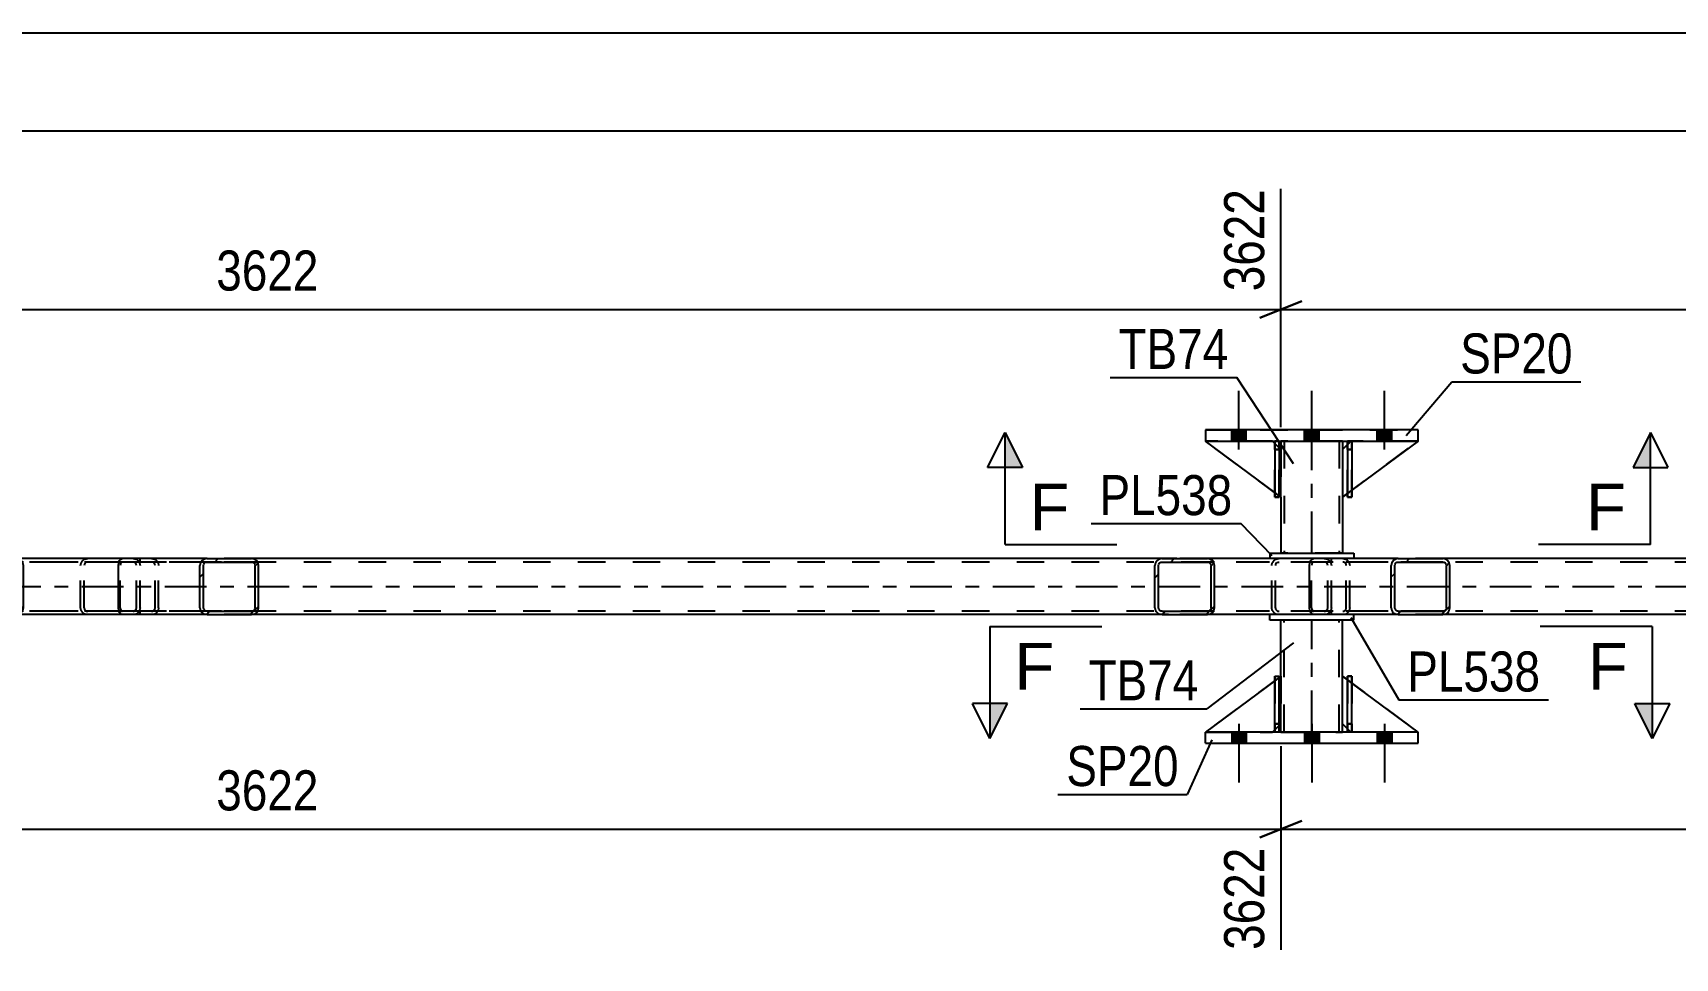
# Model space of a CAD drawing. Header units: millimetres. Extents: x 0 to 841, y 0 to 594.
# Drawn here: x 155.7 to 273.1, y 186 to 252.2 of the extents above; entities that cross this region are included whole.
import ezdxf

# ---------------------------------------------------------------- set-up
doc = ezdxf.new("R2010")
doc.units = ezdxf.units.MM
doc.linetypes.add('DXK_LINE_DOT2', pattern=[3.9198, 1.9599, -1.9599])
doc.linetypes.add('DXK_LINE_DOT3', pattern=[5.9187, 2.979, -0.9799, 0.9799, -0.9799])
doc.styles.add('Arial', font='ARIAL.TTF', dxfattribs={"height": 0.2})
doc.styles.add('Arial Narrow', font='ARIALN.TTF', dxfattribs={"height": 0.2})

# ---------------------------------------------------------------- blocks, each defined once
blk = doc.blocks.new('Bolt-103654073-2806 - 2789')
at = {"linetype": 'Continuous'}
for points in [[(242.42, 202.17), (241.38, 202.17), (241.38, 201.37), (242.42, 201.37)], [(242.42, 202.17), (241.38, 202.17), (241.38, 201.37), (242.42, 201.37)], [(242.42, 202.17), (241.38, 202.17), (241.38, 201.37), (242.42, 201.37)], [(247.62, 202.17), (246.58, 202.17), (246.58, 201.37), (247.62, 201.37)], [(247.62, 202.17), (246.58, 202.17), (246.58, 201.37), (247.62, 201.37)], [(252.82, 202.17), (251.78, 202.17), (251.78, 201.37), (252.82, 201.37)], [(252.82, 202.17), (251.78, 202.17), (251.78, 201.37), (252.82, 201.37)], [(252.82, 202.17), (251.78, 202.17), (251.78, 201.37), (252.82, 201.37)]]:
    blk.add_hatch(color=1, dxfattribs=at).paths.add_polyline_path(points)
at = {"color": 1, "linetype": 'Continuous'}
for p, q in [((241.38, 202.17), (241.38, 201.37)), ((241.38, 202.17), (241.38, 201.37)), ((241.38, 202.17), (241.38, 201.37)), ((241.9, 202.77), (241.9, 198.57)), ((241.9, 202.77), (241.9, 198.57)), ((241.9, 202.77), (241.9, 198.57)), ((242.42, 202.17), (242.42, 201.37)), ((242.42, 202.17), (242.42, 201.37)), ((242.42, 202.17), (242.42, 201.37)), ((246.58, 202.17), (246.58, 201.37)), ((246.58, 202.17), (246.58, 201.37)), ((247.1, 202.77), (247.1, 198.57)), ((247.1, 202.77), (247.1, 198.57)), ((247.62, 202.17), (247.62, 201.37)), ((247.62, 202.17), (247.62, 201.37)), ((251.78, 202.17), (251.78, 201.37)), ((251.78, 202.17), (251.78, 201.37)), ((251.78, 202.17), (251.78, 201.37)), ((252.3, 202.77), (252.3, 198.57)), ((252.3, 202.77), (252.3, 198.57)), ((252.3, 202.77), (252.3, 198.57)), ((252.82, 202.17), (252.82, 201.37)), ((252.82, 202.17), (252.82, 201.37)), ((252.82, 202.17), (252.82, 201.37))]:
    blk.add_line(p, q, dxfattribs=at)
blk = doc.blocks.new('Part-103654073-2924 - 2789')
at = {"linetype": 'Continuous'}
h = blk.add_hatch(dxfattribs=at)
h.set_pattern_fill('', scale=0.7, style=0, pattern_type=0)
h.set_pattern_definition([(45, (171.7962, 214.2696), (-1.57154, 1.57154), [])])
h.paths.add_polyline_path([(171.83, 214.09), (171.8, 214.27), (171.69, 214.43), (171.52, 214.53), (171.33, 214.57), (168.15, 214.57), (167.96, 214.53), (167.79, 214.43), (167.68, 214.27), (167.64, 214.09), (167.64, 211.05), (167.68, 210.86), (167.79, 210.71), (167.96, 210.6), (168.15, 210.57), (171.33, 210.57), (171.52, 210.6), (171.69, 210.71), (171.8, 210.86), (171.83, 211.05)])
h.paths.add_polyline_path([(171.56, 210.95), (171.51, 210.88), (171.43, 210.82), (171.33, 210.81), (168.15, 210.81), (168.05, 210.82), (167.97, 210.88), (167.92, 210.95), (167.9, 211.05), (167.9, 214.09), (167.92, 214.18), (167.97, 214.26), (168.05, 214.31), (168.15, 214.33), (171.33, 214.33), (171.43, 214.31), (171.51, 214.26), (171.56, 214.18), (171.58, 214.09), (171.58, 211.05)])
at = {"color": 2, "linetype": 'Continuous'}
for p, q in [((161.82, 214.09), (161.84, 214.27)), ((161.82, 211.05), (161.82, 214.09)), ((161.84, 214.27), (161.9, 214.43)), ((161.9, 214.43), (161.99, 214.53)), ((161.99, 214.53), (162.09, 214.57)), ((168.15, 214.57), (162.09, 214.57)), ((167.68, 214.27), (167.64, 214.09)), ((167.64, 211.05), (167.64, 214.09)), ((167.9, 214.09), (167.92, 214.18)), ((167.9, 211.05), (167.9, 214.09)), ((167.92, 214.18), (167.97, 214.26)), ((168.15, 214.57), (167.96, 214.53)), ((167.97, 214.26), (168.05, 214.31)), ((168.05, 214.31), (168.15, 214.33)), ((168.15, 214.57), (171.33, 214.57)), ((168.15, 214.33), (171.33, 214.33)), ((171.52, 214.53), (171.33, 214.57)), ((171.33, 214.33), (171.43, 214.31)), ((171.43, 214.31), (171.51, 214.26)), ((171.51, 214.26), (171.56, 214.18)), ((171.56, 214.18), (171.58, 214.09)), ((171.58, 211.05), (171.58, 214.09)), ((171.83, 214.09), (171.8, 214.27)), ((171.83, 211.05), (171.83, 214.09)), ((161.84, 210.86), (161.82, 211.05)), ((161.9, 210.71), (161.84, 210.86)), ((161.99, 210.6), (161.9, 210.71)), ((162.09, 210.57), (161.99, 210.6)), ((168.15, 210.57), (162.09, 210.57)), ((167.64, 211.05), (167.68, 210.86)), ((167.92, 210.95), (167.9, 211.05)), ((167.97, 210.88), (167.92, 210.95)), ((167.96, 210.6), (168.15, 210.57)), ((168.05, 210.82), (167.97, 210.88)), ((168.15, 210.81), (168.05, 210.82)), ((168.15, 210.81), (171.33, 210.81)), ((168.15, 210.57), (171.33, 210.57)), ((171.43, 210.82), (171.33, 210.81)), ((171.33, 210.57), (171.52, 210.6)), ((171.51, 210.88), (171.43, 210.82)), ((171.56, 210.95), (171.51, 210.88)), ((171.58, 211.05), (171.56, 210.95)), ((171.8, 210.86), (171.83, 211.05))]:
    blk.add_line(p, q, dxfattribs=at)
at = {"color": 7, "linetype": 'DXK_LINE_DOT2'}
for p, q in [((161.97, 214.18), (161.95, 214.09)), ((161.95, 211.05), (161.95, 214.09)), ((161.99, 214.26), (161.97, 214.18)), ((162.04, 214.31), (161.99, 214.26)), ((162.09, 214.33), (162.04, 214.31)), ((171.33, 214.33), (162.09, 214.33)), ((163.37, 214.33), (163.37, 214.57)), ((164.18, 214.57), (164.37, 214.53)), ((164.28, 214.31), (164.18, 214.33)), ((164.36, 214.26), (164.28, 214.31)), ((164.41, 214.18), (164.36, 214.26)), ((164.43, 214.09), (164.41, 214.18)), ((164.43, 211.05), (164.43, 214.09)), ((164.65, 214.27), (164.68, 214.09)), ((164.68, 211.05), (164.68, 214.09)), ((171.33, 214.57), (168.15, 214.57)), ((161.95, 211.05), (161.97, 210.95)), ((161.97, 210.95), (161.99, 210.88)), ((161.99, 210.88), (162.04, 210.82)), ((162.04, 210.82), (162.09, 210.81)), ((171.33, 210.81), (162.09, 210.81)), ((163.37, 210.57), (163.37, 210.81)), ((164.18, 210.81), (164.28, 210.82)), ((164.37, 210.6), (164.18, 210.57)), ((164.28, 210.82), (164.36, 210.88)), ((164.36, 210.88), (164.41, 210.95)), ((164.41, 210.95), (164.43, 211.05)), ((164.68, 211.05), (164.65, 210.86)), ((171.33, 210.57), (168.15, 210.57))]:
    blk.add_line(p, q, dxfattribs=at)
for centre, start, end in [((164.2, 214.07), 23.8494, 68.8059), ((164.2, 211.06), 291.1941, 336.1506)]:
    blk.add_arc(centre, 0.492, start, end, dxfattribs=at)
at = {"color": 2, "linetype": 'Continuous'}
for centre, start, end in [((168.13, 214.07), 111.1941, 156.1506), ((171.35, 214.07), 23.8494, 68.8059), ((168.13, 211.06), 203.8494, 248.8059), ((171.35, 211.06), 291.1941, 336.1506)]:
    blk.add_arc(centre, 0.492, start, end, dxfattribs=at)
blk = doc.blocks.new('Bolt-103654073-2807 - 2789')
at = {"linetype": 'Continuous'}
for points in [[(241.38, 222.97), (242.42, 222.97), (242.42, 223.77), (241.38, 223.77)], [(241.38, 222.97), (242.42, 222.97), (242.42, 223.77), (241.38, 223.77)], [(241.38, 222.97), (242.42, 222.97), (242.42, 223.77), (241.38, 223.77)], [(246.58, 222.97), (247.62, 222.97), (247.62, 223.77), (246.58, 223.77)], [(246.58, 222.97), (247.62, 222.97), (247.62, 223.77), (246.58, 223.77)], [(251.78, 222.97), (252.82, 222.97), (252.82, 223.77), (251.78, 223.77)], [(251.78, 222.97), (252.82, 222.97), (252.82, 223.77), (251.78, 223.77)], [(251.78, 222.97), (252.82, 222.97), (252.82, 223.77), (251.78, 223.77)]]:
    blk.add_hatch(color=1, dxfattribs=at).paths.add_polyline_path(points)
at = {"color": 1, "linetype": 'Continuous'}
for p, q in [((241.9, 222.37), (241.9, 226.57)), ((241.9, 222.37), (241.9, 226.57)), ((241.9, 222.37), (241.9, 226.57)), ((247.1, 222.37), (247.1, 226.57)), ((247.1, 222.37), (247.1, 226.57)), ((252.3, 222.37), (252.3, 226.57)), ((252.3, 222.37), (252.3, 226.57)), ((252.3, 222.37), (252.3, 226.57)), ((241.38, 222.97), (241.38, 223.77)), ((241.38, 222.97), (241.38, 223.77)), ((241.38, 222.97), (241.38, 223.77)), ((242.42, 222.97), (242.42, 223.77)), ((242.42, 222.97), (242.42, 223.77)), ((242.42, 222.97), (242.42, 223.77)), ((246.58, 222.97), (246.58, 223.77)), ((246.58, 222.97), (246.58, 223.77)), ((247.62, 222.97), (247.62, 223.77)), ((247.62, 222.97), (247.62, 223.77)), ((251.78, 222.97), (251.78, 223.77)), ((251.78, 222.97), (251.78, 223.77)), ((251.78, 222.97), (251.78, 223.77)), ((252.82, 222.97), (252.82, 223.77)), ((252.82, 222.97), (252.82, 223.77)), ((252.82, 222.97), (252.82, 223.77))]:
    blk.add_line(p, q, dxfattribs=at)
blk = doc.blocks.new('Part-103654073-2925 - 2789')
at = {"linetype": 'Continuous'}
h = blk.add_hatch(dxfattribs=at)
h.set_pattern_fill('', scale=0.7, style=0, pattern_type=0)
h.set_pattern_definition([(45, (154.9785, 214.2696), (-1.57154, 1.57154), [])])
h.paths.add_polyline_path([(155.02, 214.09), (154.98, 214.27), (154.87, 214.43), (154.7, 214.53), (154.51, 214.57), (151.27, 214.57), (151.08, 214.53), (150.91, 214.43), (150.8, 214.27), (150.76, 214.09), (150.76, 211.05), (150.8, 210.86), (150.91, 210.71), (151.08, 210.6), (151.27, 210.57), (154.51, 210.57), (154.7, 210.6), (154.87, 210.71), (154.98, 210.86), (155.02, 211.05)])
h.paths.add_polyline_path([(154.74, 210.95), (154.69, 210.88), (154.6, 210.82), (154.51, 210.81), (151.27, 210.81), (151.17, 210.82), (151.09, 210.88), (151.04, 210.95), (151.02, 211.05), (151.02, 214.09), (151.04, 214.18), (151.09, 214.26), (151.17, 214.31), (151.27, 214.33), (154.51, 214.33), (154.6, 214.31), (154.69, 214.26), (154.74, 214.18), (154.76, 214.09), (154.76, 211.05)])
at = {"color": 2, "linetype": 'Continuous'}
for p, q in [((150.8, 214.27), (150.76, 214.09)), ((150.76, 211.05), (150.76, 214.09)), ((151.02, 214.09), (151.04, 214.18)), ((151.02, 211.05), (151.02, 214.09)), ((151.04, 214.18), (151.09, 214.26)), ((151.27, 214.57), (151.08, 214.53)), ((151.09, 214.26), (151.17, 214.31)), ((151.17, 214.31), (151.27, 214.33)), ((151.27, 214.57), (154.51, 214.57)), ((151.27, 214.33), (154.51, 214.33)), ((162.09, 214.57), (154.51, 214.57)), ((154.7, 214.53), (154.51, 214.57)), ((154.51, 214.33), (154.6, 214.31)), ((154.6, 214.31), (154.69, 214.26)), ((154.69, 214.26), (154.74, 214.18)), ((154.74, 214.18), (154.76, 214.09)), ((154.76, 211.05), (154.76, 214.09)), ((155.02, 214.09), (154.98, 214.27)), ((155.02, 211.05), (155.02, 214.09)), ((150.76, 211.05), (150.8, 210.86)), ((151.04, 210.95), (151.02, 211.05)), ((151.09, 210.88), (151.04, 210.95)), ((151.08, 210.6), (151.27, 210.57)), ((151.17, 210.82), (151.09, 210.88)), ((151.27, 210.81), (151.17, 210.82)), ((151.27, 210.81), (154.51, 210.81)), ((151.27, 210.57), (154.51, 210.57)), ((154.6, 210.82), (154.51, 210.81)), ((154.51, 210.57), (154.7, 210.6)), ((162.09, 210.57), (154.51, 210.57)), ((154.69, 210.88), (154.6, 210.82)), ((154.74, 210.95), (154.69, 210.88)), ((154.76, 211.05), (154.74, 210.95)), ((154.98, 210.86), (155.02, 211.05))]:
    blk.add_line(p, q, dxfattribs=at)
at = {"color": 7, "linetype": 'DXK_LINE_DOT2'}
for p, q in [((154.51, 214.57), (151.27, 214.57)), ((162.86, 214.33), (151.27, 214.33)), ((159.11, 214.09), (159.15, 214.27)), ((159.11, 211.05), (159.11, 214.09)), ((159.38, 214.18), (159.37, 214.09)), ((159.37, 211.05), (159.37, 214.09)), ((159.44, 214.26), (159.38, 214.18)), ((159.43, 214.53), (159.62, 214.57)), ((159.52, 214.31), (159.44, 214.26)), ((159.62, 214.33), (159.52, 214.31)), ((162.86, 214.57), (159.62, 214.57)), ((162.86, 214.57), (163.05, 214.53)), ((162.95, 214.31), (162.86, 214.33)), ((163.04, 214.26), (162.95, 214.31)), ((163.09, 214.18), (163.04, 214.26)), ((163.11, 214.09), (163.09, 214.18)), ((163.11, 211.05), (163.11, 214.09)), ((163.33, 214.27), (163.37, 214.09)), ((163.37, 211.05), (163.37, 214.09)), ((162.86, 210.81), (151.27, 210.81)), ((154.51, 210.57), (151.27, 210.57)), ((159.15, 210.86), (159.11, 211.05)), ((159.37, 211.05), (159.38, 210.95)), ((159.38, 210.95), (159.44, 210.88)), ((159.62, 210.57), (159.43, 210.6)), ((159.44, 210.88), (159.52, 210.82)), ((159.52, 210.82), (159.62, 210.81)), ((162.86, 210.57), (159.62, 210.57)), ((162.86, 210.81), (162.95, 210.82)), ((163.05, 210.6), (162.86, 210.57)), ((162.95, 210.82), (163.04, 210.88)), ((163.04, 210.88), (163.09, 210.95)), ((163.09, 210.95), (163.11, 211.05)), ((163.37, 211.05), (163.33, 210.86))]:
    blk.add_line(p, q, dxfattribs=at)
at = {"color": 2, "linetype": 'Continuous'}
for centre, start, end in [((151.25, 214.07), 110.7584, 155.6801), ((154.53, 214.07), 24.32, 69.2417), ((151.25, 211.07), 204.32, 249.2417), ((154.53, 211.07), 290.7584, 335.6801)]:
    blk.add_arc(centre, 0.496, start, end, dxfattribs=at)
at = {"color": 7, "linetype": 'DXK_LINE_DOT2'}
for centre, start, end in [((159.6, 214.07), 110.7584, 155.6801), ((162.88, 214.07), 24.32, 69.2417), ((159.6, 211.07), 204.32, 249.2417), ((162.88, 211.07), 290.7584, 335.6801)]:
    blk.add_arc(centre, 0.496, start, end, dxfattribs=at)
blk = doc.blocks.new('Part-103654073-2861 - 2789')
at = {"color": 7, "linetype": 'DXK_LINE_DOT2'}
for p, q in [((768.91, 214.33), (100.02, 214.33)), ((171.33, 214.57), (151.27, 214.57)), ((758.8, 214.57), (236.41, 214.57)), ((256.47, 214.57), (236.41, 214.57)), ((768.91, 210.81), (100.02, 210.81)), ((171.33, 210.57), (151.27, 210.57)), ((256.47, 210.57), (236.41, 210.57))]:
    blk.add_line(p, q, dxfattribs=at)
at = {"color": 2, "linetype": 'Continuous'}
for p, q in [((236.41, 214.57), (171.33, 214.57)), ((321.54, 214.57), (256.47, 214.57)), ((236.41, 210.57), (171.33, 210.57)), ((321.54, 210.57), (256.47, 210.57))]:
    blk.add_line(p, q, dxfattribs=at)
at = {"color": 7, "linetype": 'DXK_LINE_DOT3'}
blk.add_line((100.02, 212.57), (768.91, 212.57), dxfattribs=at)
blk = doc.blocks.new('Part-103654073-2937 - 2789')
at = {"color": 2, "linetype": 'Continuous'}
for p, q in [((244.9, 222.97), (244.9, 222.37)), ((249.3, 222.97), (249.3, 222.37)), ((244.9, 218.97), (244.9, 214.97)), ((249.3, 218.97), (249.3, 214.97))]:
    blk.add_line(p, q, dxfattribs=at)
at = {"color": 7, "linetype": 'DXK_LINE_DOT2'}
for p, q in [((249.3, 222.97), (244.9, 222.97)), ((244.9, 222.37), (244.9, 218.97)), ((245.14, 222.97), (245.14, 214.97)), ((249.06, 222.97), (249.06, 214.97)), ((249.3, 222.37), (249.3, 218.97)), ((249.3, 214.97), (244.9, 214.97))]:
    blk.add_line(p, q, dxfattribs=at)
at = {"color": 7, "linetype": 'DXK_LINE_DOT3'}
blk.add_line((247.1, 214.97), (247.1, 222.97), dxfattribs=at)
blk = doc.blocks.new('Part-103654073-2910 - 2789')
at = {"color": 2, "linetype": 'Continuous'}
for p, q in [((244.1, 214.97), (250.1, 214.97)), ((244.1, 214.97), (244.1, 214.57)), ((250.1, 214.97), (250.1, 214.57))]:
    blk.add_line(p, q, dxfattribs=at)
at = {"color": 7, "linetype": 'DXK_LINE_DOT2'}
blk.add_line((250.1, 214.57), (244.1, 214.57), dxfattribs=at)
blk = doc.blocks.new('Part-103654073-2917 - 2789')
at = {"color": 2, "linetype": 'Continuous'}
for p, q in [((249.97, 222.97), (249.65, 222.97)), ((249.65, 222.97), (249.65, 218.97)), ((249.97, 222.97), (249.97, 222.97)), ((249.97, 222.97), (249.97, 218.97)), ((249.97, 218.97), (249.65, 218.97))]:
    blk.add_line(p, q, dxfattribs=at)
at = {"color": 7, "linetype": 'DXK_LINE_DOT2'}
for p, q in [((249.65, 222.37), (249.65, 222.97)), ((249.97, 222.37), (249.65, 222.37)), ((249.65, 222.37), (249.65, 218.97)), ((249.97, 222.37), (249.97, 222.97)), ((249.97, 222.97), (249.97, 222.97)), ((249.97, 218.97), (249.97, 222.37))]:
    blk.add_line(p, q, dxfattribs=at)
blk = doc.blocks.new('Part-103654073-2922 - 2789')
at = {"linetype": 'Continuous'}
h = blk.add_hatch(dxfattribs=at)
h.set_pattern_fill('', scale=0.7, style=0, pattern_type=0)
h.set_pattern_definition([(45, (256.9305, 214.2696), (-1.57154, 1.57154), [])])
h.paths.add_polyline_path([(256.97, 214.09), (256.93, 214.27), (256.82, 214.43), (256.66, 214.53), (256.47, 214.57), (253.28, 214.57), (253.09, 214.53), (252.93, 214.43), (252.82, 214.27), (252.78, 214.09), (252.78, 211.05), (252.82, 210.86), (252.93, 210.71), (253.09, 210.6), (253.28, 210.57), (256.47, 210.57), (256.66, 210.6), (256.82, 210.71), (256.93, 210.86), (256.97, 211.05)])
h.paths.add_polyline_path([(256.7, 210.95), (256.64, 210.88), (256.56, 210.82), (256.47, 210.81), (253.28, 210.81), (253.19, 210.82), (253.1, 210.88), (253.05, 210.95), (253.03, 211.05), (253.03, 214.09), (253.05, 214.18), (253.1, 214.26), (253.19, 214.31), (253.28, 214.33), (256.47, 214.33), (256.56, 214.31), (256.64, 214.26), (256.7, 214.18), (256.72, 214.09), (256.72, 211.05)])
at = {"color": 2, "linetype": 'Continuous'}
for p, q in [((246.95, 214.09), (246.97, 214.27)), ((246.95, 211.05), (246.95, 214.09)), ((246.97, 214.27), (247.03, 214.43)), ((247.03, 214.43), (247.12, 214.53)), ((247.12, 214.53), (247.22, 214.57)), ((253.28, 214.57), (247.22, 214.57)), ((252.82, 214.27), (252.78, 214.09)), ((252.78, 211.05), (252.78, 214.09)), ((253.03, 214.09), (253.05, 214.18)), ((253.03, 211.05), (253.03, 214.09)), ((253.05, 214.18), (253.1, 214.26)), ((253.28, 214.57), (253.09, 214.53)), ((253.1, 214.26), (253.19, 214.31)), ((253.19, 214.31), (253.28, 214.33)), ((253.28, 214.57), (256.47, 214.57)), ((253.28, 214.33), (256.47, 214.33)), ((256.66, 214.53), (256.47, 214.57)), ((256.47, 214.33), (256.56, 214.31)), ((256.56, 214.31), (256.64, 214.26)), ((256.64, 214.26), (256.7, 214.18)), ((256.7, 214.18), (256.72, 214.09)), ((256.72, 211.05), (256.72, 214.09)), ((256.97, 214.09), (256.93, 214.27)), ((256.97, 211.05), (256.97, 214.09)), ((246.97, 210.86), (246.95, 211.05)), ((247.03, 210.71), (246.97, 210.86)), ((247.12, 210.6), (247.03, 210.71)), ((247.22, 210.57), (247.12, 210.6)), ((253.28, 210.57), (247.22, 210.57)), ((252.78, 211.05), (252.82, 210.86)), ((253.05, 210.95), (253.03, 211.05)), ((253.1, 210.88), (253.05, 210.95)), ((253.09, 210.6), (253.28, 210.57)), ((253.19, 210.82), (253.1, 210.88)), ((253.28, 210.81), (253.19, 210.82)), ((253.28, 210.81), (256.47, 210.81)), ((253.28, 210.57), (256.47, 210.57)), ((256.56, 210.82), (256.47, 210.81)), ((256.47, 210.57), (256.66, 210.6)), ((256.64, 210.88), (256.56, 210.82)), ((256.7, 210.95), (256.64, 210.88)), ((256.72, 211.05), (256.7, 210.95)), ((256.93, 210.86), (256.97, 211.05))]:
    blk.add_line(p, q, dxfattribs=at)
at = {"color": 7, "linetype": 'DXK_LINE_DOT2'}
for p, q in [((247.1, 214.18), (247.09, 214.09)), ((247.09, 211.05), (247.09, 214.09)), ((247.13, 214.26), (247.1, 214.18)), ((247.17, 214.31), (247.13, 214.26)), ((247.22, 214.33), (247.17, 214.31)), ((256.47, 214.33), (247.22, 214.33)), ((248.5, 214.33), (248.5, 214.57)), ((249.32, 214.57), (249.51, 214.53)), ((249.41, 214.31), (249.32, 214.33)), ((249.49, 214.26), (249.41, 214.31)), ((249.55, 214.18), (249.49, 214.26)), ((249.57, 214.09), (249.55, 214.18)), ((249.57, 211.05), (249.57, 214.09)), ((249.78, 214.27), (249.82, 214.09)), ((249.82, 211.05), (249.82, 214.09)), ((256.47, 214.57), (253.28, 214.57)), ((247.09, 211.05), (247.1, 210.95)), ((247.1, 210.95), (247.13, 210.88)), ((247.13, 210.88), (247.17, 210.82)), ((247.17, 210.82), (247.22, 210.81)), ((256.47, 210.81), (247.22, 210.81)), ((248.5, 210.57), (248.5, 210.81)), ((249.32, 210.81), (249.41, 210.82)), ((249.51, 210.6), (249.32, 210.57)), ((249.41, 210.82), (249.49, 210.88)), ((249.49, 210.88), (249.55, 210.95)), ((249.55, 210.95), (249.57, 211.05)), ((249.82, 211.05), (249.78, 210.86)), ((256.47, 210.57), (253.28, 210.57))]:
    blk.add_line(p, q, dxfattribs=at)
for centre, start, end in [((249.33, 214.07), 23.8494, 68.8059), ((249.33, 211.06), 291.1941, 336.1506)]:
    blk.add_arc(centre, 0.492, start, end, dxfattribs=at)
at = {"color": 2, "linetype": 'Continuous'}
for centre, start, end in [((253.27, 214.07), 111.1941, 156.1506), ((256.48, 214.07), 23.8494, 68.8059), ((253.27, 211.06), 203.8494, 248.8059), ((256.48, 211.06), 291.1941, 336.1506)]:
    blk.add_arc(centre, 0.492, start, end, dxfattribs=at)
blk = doc.blocks.new('Part-103654073-2923 - 2789')
at = {"linetype": 'Continuous'}
h = blk.add_hatch(dxfattribs=at)
h.set_pattern_fill('', scale=0.7, style=0, pattern_type=0)
h.set_pattern_definition([(45, (240.1127, 214.2696), (-1.57154, 1.57154), [])])
h.paths.add_polyline_path([(240.15, 214.09), (240.11, 214.27), (240, 214.43), (239.84, 214.53), (239.64, 214.57), (236.41, 214.57), (236.21, 214.53), (236.04, 214.43), (235.93, 214.27), (235.89, 214.09), (235.89, 211.05), (235.93, 210.86), (236.04, 210.71), (236.21, 210.6), (236.41, 210.57), (239.64, 210.57), (239.84, 210.6), (240, 210.71), (240.11, 210.86), (240.15, 211.05)])
h.paths.add_polyline_path([(239.88, 210.95), (239.82, 210.88), (239.74, 210.82), (239.64, 210.81), (236.41, 210.81), (236.31, 210.82), (236.23, 210.88), (236.17, 210.95), (236.15, 211.05), (236.15, 214.09), (236.17, 214.18), (236.23, 214.26), (236.31, 214.31), (236.41, 214.33), (239.64, 214.33), (239.74, 214.31), (239.82, 214.26), (239.88, 214.18), (239.9, 214.09), (239.9, 211.05)])
at = {"color": 2, "linetype": 'Continuous'}
for p, q in [((235.93, 214.27), (235.89, 214.09)), ((235.89, 211.05), (235.89, 214.09)), ((236.15, 214.09), (236.17, 214.18)), ((236.15, 211.05), (236.15, 214.09)), ((236.17, 214.18), (236.23, 214.26)), ((236.41, 214.57), (236.21, 214.53)), ((236.23, 214.26), (236.31, 214.31)), ((236.31, 214.31), (236.41, 214.33)), ((236.41, 214.57), (239.64, 214.57)), ((236.41, 214.33), (239.64, 214.33)), ((247.22, 214.57), (239.64, 214.57)), ((239.84, 214.53), (239.64, 214.57)), ((239.64, 214.33), (239.74, 214.31)), ((239.74, 214.31), (239.82, 214.26)), ((239.82, 214.26), (239.88, 214.18)), ((239.88, 214.18), (239.9, 214.09)), ((239.9, 211.05), (239.9, 214.09)), ((240.15, 214.09), (240.11, 214.27)), ((240.15, 211.05), (240.15, 214.09)), ((235.89, 211.05), (235.93, 210.86)), ((236.17, 210.95), (236.15, 211.05)), ((236.23, 210.88), (236.17, 210.95)), ((236.21, 210.6), (236.41, 210.57)), ((236.31, 210.82), (236.23, 210.88)), ((236.41, 210.81), (236.31, 210.82)), ((236.41, 210.81), (239.64, 210.81)), ((236.41, 210.57), (239.64, 210.57)), ((239.74, 210.82), (239.64, 210.81)), ((239.64, 210.57), (239.84, 210.6)), ((247.22, 210.57), (239.64, 210.57)), ((239.82, 210.88), (239.74, 210.82)), ((239.88, 210.95), (239.82, 210.88)), ((239.9, 211.05), (239.88, 210.95)), ((240.11, 210.86), (240.15, 211.05))]:
    blk.add_line(p, q, dxfattribs=at)
at = {"color": 7, "linetype": 'DXK_LINE_DOT2'}
for p, q in [((239.64, 214.57), (236.41, 214.57)), ((247.99, 214.33), (236.41, 214.33)), ((244.24, 214.09), (244.28, 214.27)), ((244.24, 211.05), (244.24, 214.09)), ((244.52, 214.18), (244.5, 214.09)), ((244.5, 211.05), (244.5, 214.09)), ((244.57, 214.26), (244.52, 214.18)), ((244.56, 214.53), (244.76, 214.57)), ((244.57, 214.26), (244.6, 214.27)), ((244.6, 214.27), (244.66, 214.31)), ((244.66, 214.31), (244.76, 214.33)), ((247.99, 214.57), (244.76, 214.57)), ((247.99, 214.57), (248.19, 214.53)), ((248.09, 214.31), (247.99, 214.33)), ((248.17, 214.26), (248.09, 214.31)), ((248.23, 214.18), (248.17, 214.26)), ((248.25, 214.09), (248.23, 214.18)), ((248.25, 211.05), (248.25, 214.09)), ((248.46, 214.27), (248.5, 214.09)), ((248.5, 211.05), (248.5, 214.09)), ((247.99, 210.81), (236.41, 210.81)), ((239.64, 210.57), (236.41, 210.57)), ((244.28, 210.86), (244.24, 211.05)), ((244.5, 211.05), (244.52, 210.95)), ((244.52, 210.95), (244.57, 210.88)), ((244.76, 210.57), (244.56, 210.6)), ((244.57, 210.88), (244.6, 210.86)), ((244.6, 210.86), (244.66, 210.82)), ((244.66, 210.82), (244.76, 210.81)), ((247.99, 210.57), (244.76, 210.57)), ((247.99, 210.81), (248.09, 210.82)), ((248.19, 210.6), (247.99, 210.57)), ((248.09, 210.82), (248.17, 210.88)), ((248.17, 210.88), (248.23, 210.95)), ((248.23, 210.95), (248.25, 211.05)), ((248.5, 211.05), (248.46, 210.86))]:
    blk.add_line(p, q, dxfattribs=at)
at = {"color": 2, "linetype": 'Continuous'}
for centre, start, end in [((236.39, 214.07), 110.7584, 155.6801), ((239.66, 214.07), 24.32, 69.2417), ((236.39, 211.07), 204.32, 249.2417), ((239.66, 211.07), 290.7584, 335.6801)]:
    blk.add_arc(centre, 0.496, start, end, dxfattribs=at)
at = {"color": 7, "linetype": 'DXK_LINE_DOT2'}
for centre, start, end in [((244.74, 214.07), 110.7584, 155.6801), ((248.01, 214.07), 24.32, 69.2417), ((244.74, 211.07), 204.32, 249.2417), ((248.01, 211.07), 290.7584, 335.6801)]:
    blk.add_arc(centre, 0.496, start, end, dxfattribs=at)
blk = doc.blocks.new('Part-103654073-2939 - 2789')
at = {"color": 7, "linetype": 'DXK_LINE_DOT2'}
for p, q in [((244.45, 222.37), (244.45, 222.97)), ((244.45, 222.97), (244.45, 222.97)), ((244.45, 222.97), (244.45, 218.97)), ((244.77, 222.97), (244.45, 222.97)), ((244.45, 218.97), (244.45, 222.37)), ((244.45, 222.37), (244.77, 222.37)), ((244.77, 222.37), (244.77, 222.97)), ((244.77, 218.97), (244.77, 222.97)), ((244.77, 222.37), (244.77, 218.97)), ((244.45, 218.97), (244.77, 218.97))]:
    blk.add_line(p, q, dxfattribs=at)
blk = doc.blocks.new('Part-103654073-2945 - 2789')
at = {"color": 2, "linetype": 'Continuous'}
for p, q in [((239.5, 201.37), (239.5, 202.17)), ((254.7, 202.17), (239.5, 202.17)), ((254.7, 201.37), (254.7, 202.17)), ((239.5, 201.37), (254.7, 201.37))]:
    blk.add_line(p, q, dxfattribs=at)
blk = doc.blocks.new('Part-103654073-2950 - 2789')
at = {"color": 2, "linetype": 'Continuous'}
for p, q in [((254.7, 223.77), (239.5, 223.77)), ((239.5, 223.77), (239.5, 222.97)), ((254.7, 222.97), (254.7, 223.77)), ((239.5, 222.97), (254.7, 222.97))]:
    blk.add_line(p, q, dxfattribs=at)
at = {"color": 7, "linetype": 'DXK_LINE_DOT2'}
for p, q in [((239.5, 223.77), (254.7, 223.77)), ((239.5, 222.97), (254.7, 222.97))]:
    blk.add_line(p, q, dxfattribs=at)
blk = doc.blocks.new('Part-103654073-2955 - 2789')
at = {"color": 2, "linetype": 'Continuous'}
for p, q in [((244.9, 206.17), (244.9, 210.17)), ((249.3, 206.17), (249.3, 210.17)), ((244.9, 202.17), (244.9, 202.77)), ((249.3, 202.17), (249.3, 202.77))]:
    blk.add_line(p, q, dxfattribs=at)
at = {"color": 7, "linetype": 'DXK_LINE_DOT2'}
for p, q in [((249.3, 210.17), (244.9, 210.17)), ((245.14, 202.17), (245.14, 210.17)), ((249.06, 202.17), (249.06, 210.17)), ((244.9, 202.77), (244.9, 206.17)), ((249.3, 202.77), (249.3, 206.17)), ((244.9, 202.17), (249.3, 202.17))]:
    blk.add_line(p, q, dxfattribs=at)
at = {"color": 7, "linetype": 'DXK_LINE_DOT3'}
blk.add_line((247.1, 202.17), (247.1, 210.17), dxfattribs=at)
blk = doc.blocks.new('Part-103654073-2960 - 2789')
at = {"color": 2, "linetype": 'Continuous'}
for p, q in [((244.1, 210.17), (244.1, 210.57)), ((250.1, 210.17), (244.1, 210.17)), ((250.1, 210.17), (250.1, 210.57))]:
    blk.add_line(p, q, dxfattribs=at)
at = {"color": 7, "linetype": 'DXK_LINE_DOT2'}
blk.add_line((250.1, 210.57), (244.1, 210.57), dxfattribs=at)
blk = doc.blocks.new('Part-103654073-2962 - 2789')
at = {"color": 7, "linetype": 'DXK_LINE_DOT2'}
for p, q in [((249.97, 206.17), (249.65, 206.17)), ((249.65, 202.77), (249.65, 206.17)), ((249.65, 206.17), (249.65, 202.17)), ((249.97, 206.17), (249.97, 202.77)), ((249.97, 202.17), (249.97, 206.17)), ((249.97, 202.77), (249.65, 202.77)), ((249.65, 202.17), (249.65, 202.77)), ((249.97, 202.17), (249.65, 202.17)), ((249.97, 202.77), (249.97, 202.17)), ((249.97, 202.17), (249.97, 202.17))]:
    blk.add_line(p, q, dxfattribs=at)
blk = doc.blocks.new('Part-103654073-2964 - 2789')
at = {"color": 2, "linetype": 'Continuous'}
for p, q in [((249.65, 202.17), (249.65, 206.17)), ((249.65, 206.17), (249.97, 206.17)), ((249.97, 202.17), (249.97, 206.17)), ((249.65, 202.17), (249.65, 202.17)), ((249.97, 202.17), (249.65, 202.17))]:
    blk.add_line(p, q, dxfattribs=at)
at = {"color": 7, "linetype": 'DXK_LINE_DOT2'}
for p, q in [((249.65, 206.17), (249.65, 202.77)), ((249.97, 202.77), (249.97, 206.17)), ((249.65, 202.77), (249.65, 202.17)), ((249.65, 202.77), (249.97, 202.77)), ((249.97, 202.17), (249.97, 202.77)), ((249.97, 202.17), (249.97, 202.17))]:
    blk.add_line(p, q, dxfattribs=at)
blk = doc.blocks.new('Part-103654073-2991 - 2789')
at = {"color": 2, "linetype": 'Continuous'}
for p, q in [((249.65, 222.72), (249.3, 222.37)), ((249.3, 222.37), (249.3, 218.97)), ((254.7, 222.97), (249.97, 219.47)), ((249.65, 219.23), (249.3, 218.97))]:
    blk.add_line(p, q, dxfattribs=at)
at = {"color": 7, "linetype": 'DXK_LINE_DOT2'}
for p, q in [((249.9, 222.97), (249.65, 222.72)), ((254.7, 222.97), (249.9, 222.97)), ((249.97, 219.47), (249.65, 219.23))]:
    blk.add_line(p, q, dxfattribs=at)
blk = doc.blocks.new('Part-103654073-2992 - 2789')
at = {"color": 7, "linetype": 'DXK_LINE_DOT2'}
for p, q in [((249.9, 222.97), (249.3, 222.37)), ((249.3, 218.97), (254.7, 222.97)), ((249.3, 222.37), (249.3, 218.97)), ((254.7, 222.97), (249.9, 222.97))]:
    blk.add_line(p, q, dxfattribs=at)
blk = doc.blocks.new('Part-103654073-2993 - 2789')
at = {"color": 2, "linetype": 'Continuous'}
for p, q in [((244.45, 219.3), (239.5, 222.97)), ((244.45, 222.81), (244.3, 222.97)), ((244.9, 222.37), (244.77, 222.49)), ((244.9, 222.37), (244.9, 222.37)), ((244.9, 218.97), (244.9, 222.37)), ((244.77, 219.06), (244.9, 218.97)), ((244.9, 218.97), (244.9, 218.97))]:
    blk.add_line(p, q, dxfattribs=at)
at = {"color": 7, "linetype": 'DXK_LINE_DOT2'}
for p, q in [((244.3, 222.97), (239.5, 222.97)), ((244.3, 222.97), (244.9, 222.37)), ((244.77, 222.49), (244.45, 222.81)), ((244.9, 222.37), (244.9, 218.97)), ((244.77, 219.06), (244.45, 219.3))]:
    blk.add_line(p, q, dxfattribs=at)
blk = doc.blocks.new('Part-103654073-2994 - 2789')
at = {"color": 7, "linetype": 'DXK_LINE_DOT2'}
for p, q in [((244.9, 218.97), (239.5, 222.97)), ((239.5, 222.97), (244.3, 222.97)), ((244.3, 222.97), (244.9, 222.37)), ((244.9, 222.37), (244.3, 222.97)), ((244.9, 222.37), (244.9, 218.97)), ((244.9, 222.37), (244.9, 222.37)), ((244.9, 222.37), (244.9, 218.97))]:
    blk.add_line(p, q, dxfattribs=at)
blk = doc.blocks.new('Part-103654073-2995 - 2789')
at = {"color": 2, "linetype": 'Continuous'}
for p, q in [((244.77, 222.97), (244.45, 222.97)), ((244.45, 222.97), (244.45, 218.97)), ((244.77, 222.97), (244.77, 222.97)), ((244.77, 222.97), (244.77, 218.97)), ((244.77, 218.97), (244.45, 218.97))]:
    blk.add_line(p, q, dxfattribs=at)
at = {"color": 7, "linetype": 'DXK_LINE_DOT2'}
for p, q in [((244.45, 222.37), (244.45, 222.97)), ((244.77, 222.37), (244.45, 222.37)), ((244.45, 222.37), (244.45, 218.97)), ((244.77, 222.37), (244.77, 222.97)), ((244.77, 222.97), (244.77, 222.97)), ((244.77, 218.97), (244.77, 222.37))]:
    blk.add_line(p, q, dxfattribs=at)
blk = doc.blocks.new('Part-103654073-2999 - 2789')
at = {"color": 7, "linetype": 'DXK_LINE_DOT2'}
for p, q in [((244.45, 206.17), (244.77, 206.17)), ((244.45, 202.77), (244.45, 206.17)), ((244.45, 206.17), (244.45, 202.17)), ((244.77, 206.17), (244.77, 202.77)), ((244.77, 202.17), (244.77, 206.07)), ((244.77, 202.77), (244.45, 202.77)), ((244.45, 202.17), (244.45, 202.77)), ((244.77, 202.17), (244.45, 202.17)), ((244.77, 202.77), (244.77, 202.17)), ((244.77, 202.17), (244.77, 202.17))]:
    blk.add_line(p, q, dxfattribs=at)
blk = doc.blocks.new('Part-103654073-3001 - 2789')
at = {"color": 2, "linetype": 'Continuous'}
for p, q in [((244.45, 202.17), (244.45, 206.17)), ((244.45, 206.17), (244.77, 206.17)), ((244.77, 202.17), (244.77, 206.17)), ((244.45, 202.17), (244.45, 202.17)), ((244.77, 202.17), (244.45, 202.17))]:
    blk.add_line(p, q, dxfattribs=at)
at = {"color": 7, "linetype": 'DXK_LINE_DOT2'}
for p, q in [((244.45, 206.17), (244.45, 202.77)), ((244.77, 202.77), (244.77, 206.17)), ((244.45, 202.77), (244.45, 202.17)), ((244.45, 202.77), (244.77, 202.77)), ((244.77, 202.17), (244.77, 202.77)), ((244.77, 202.17), (244.77, 202.17))]:
    blk.add_line(p, q, dxfattribs=at)
blk = doc.blocks.new('Part-103654073-3002 - 2789')
at = {"color": 7, "linetype": 'DXK_LINE_DOT2'}
for p, q in [((244.9, 206.17), (239.5, 202.17)), ((244.9, 202.77), (244.9, 206.17)), ((244.9, 206.17), (244.9, 202.77)), ((239.5, 202.17), (244.3, 202.17)), ((244.3, 202.17), (244.9, 202.77)), ((244.9, 202.77), (244.3, 202.17)), ((244.9, 202.77), (244.9, 202.77))]:
    blk.add_line(p, q, dxfattribs=at)
blk = doc.blocks.new('Part-103654073-3003 - 2789')
at = {"color": 2, "linetype": 'Continuous'}
for p, q in [((244.45, 205.84), (239.5, 202.17)), ((244.9, 206.17), (244.77, 206.07)), ((244.9, 202.77), (244.9, 206.17)), ((244.45, 202.32), (244.3, 202.17)), ((244.9, 202.77), (244.77, 202.64)), ((244.9, 202.77), (244.9, 202.77))]:
    blk.add_line(p, q, dxfattribs=at)
at = {"color": 7, "linetype": 'DXK_LINE_DOT2'}
for p, q in [((244.77, 206.07), (244.45, 205.84)), ((244.9, 202.77), (244.9, 206.17)), ((239.5, 202.17), (244.3, 202.17)), ((244.9, 202.77), (244.3, 202.17)), ((244.77, 202.64), (244.45, 202.32))]:
    blk.add_line(p, q, dxfattribs=at)
blk = doc.blocks.new('Part-103654073-3004 - 2789')
at = {"color": 7, "linetype": 'DXK_LINE_DOT2'}
for p, q in [((249.65, 222.37), (249.65, 222.97)), ((249.65, 222.97), (249.65, 222.97)), ((249.65, 222.97), (249.65, 218.97)), ((249.97, 222.97), (249.65, 222.97)), ((249.65, 218.97), (249.65, 222.37)), ((249.65, 222.37), (249.97, 222.37)), ((249.97, 222.37), (249.97, 222.97)), ((249.97, 218.97), (249.97, 222.97)), ((249.97, 222.37), (249.97, 218.97)), ((249.65, 218.97), (249.97, 218.97))]:
    blk.add_line(p, q, dxfattribs=at)
blk = doc.blocks.new('Part-103654073-3005 - 2789')
at = {"color": 7, "linetype": 'DXK_LINE_DOT2'}
for p, q in [((249.3, 202.77), (249.3, 206.17)), ((249.3, 206.17), (254.7, 202.17)), ((249.9, 202.17), (249.3, 202.77)), ((254.7, 202.17), (249.9, 202.17))]:
    blk.add_line(p, q, dxfattribs=at)
blk = doc.blocks.new('Part-103654073-3006 - 2789')
at = {"color": 2, "linetype": 'Continuous'}
for p, q in [((249.3, 202.77), (249.3, 206.17)), ((249.65, 205.9), (249.3, 206.17)), ((254.7, 202.17), (249.97, 205.67)), ((249.65, 202.41), (249.3, 202.77))]:
    blk.add_line(p, q, dxfattribs=at)
at = {"color": 7, "linetype": 'DXK_LINE_DOT2'}
for p, q in [((249.97, 205.67), (249.65, 205.9)), ((249.9, 202.17), (249.65, 202.41)), ((254.7, 202.17), (249.9, 202.17)), ((254.7, 202.17), (254.7, 202.17)), ((254.7, 202.17), (254.7, 202.17))]:
    blk.add_line(p, q, dxfattribs=at)
blk = doc.blocks.new('StraightDimension-103654073-3093 - 2789')
at = {"color": 7, "linetype": 'Continuous'}
blk.add_line((100.02, 245.16), (779.13, 245.16), dxfattribs=at)
blk = doc.blocks.new('StraightDimension-103654073-3114 - 2789')
at = {"color": 7, "linetype": 'Continuous'}
blk.add_line((99.38, 252.17), (779.77, 252.17), dxfattribs=at)
blk = doc.blocks.new('StraightDimension-103654073-3134 - 2789')
at = {"color": 7, "linetype": 'Continuous'}
for p, q in [((244.9, 223.97), (244.9, 241.01)), ((246.4, 232.99), (243.4, 231.79)), ((244.9, 232.39), (500.3, 232.39))]:
    blk.add_line(p, q, dxfattribs=at)
blk = doc.blocks.new('StraightDimension-103654073-3139 - 2789')
at = {"color": 7, "linetype": 'Continuous'}
for p, q in [((244.9, 223.97), (244.9, 241.01)), ((243.4, 231.79), (246.4, 232.99)), ((100.02, 232.39), (244.9, 232.39))]:
    blk.add_line(p, q, dxfattribs=at)
at = {"color": 0}
blk.add_wipeout([(176.72, 233.14), (176.72, 237.34), (168.21, 237.34), (168.21, 233.14)], dxfattribs=at)
at = {"color": 3, "style": 'Arial Narrow'}
blk.add_text('3622', height=2.863, dxfattribs=at).set_placement((168.81, 233.74))
at = {"color": 0, "linetype": 'Continuous'}
blk.add_wipeout([(244.3, 241.61), (240.1, 241.61), (240.1, 233.09), (244.3, 233.09)], dxfattribs=at)
at = {"color": 3, "linetype": 'Continuous', "style": 'Arial Narrow'}
blk.add_text('3622', height=2.863, rotation=90.0002, dxfattribs=at).set_placement((243.7, 233.69))
blk = doc.blocks.new('StraightDimension-103654073-3233 - 2789')
at = {"color": 7, "linetype": 'Continuous'}
for p, q in [((244.9, 201.17), (244.9, 186.6)), ((100.02, 195.22), (244.9, 195.22)), ((243.4, 194.62), (246.4, 195.82))]:
    blk.add_line(p, q, dxfattribs=at)
at = {"color": 0}
blk.add_wipeout([(176.72, 195.97), (176.72, 200.17), (168.21, 200.17), (168.21, 195.97)], dxfattribs=at)
at = {"color": 3, "style": 'Arial Narrow'}
blk.add_text('3622', height=2.863, dxfattribs=at).set_placement((168.81, 196.57))
at = {"color": 0, "linetype": 'Continuous'}
blk.add_wipeout([(244.3, 194.52), (240.1, 194.52), (240.1, 186), (244.3, 186)], dxfattribs=at)
at = {"color": 3, "linetype": 'Continuous', "style": 'Arial Narrow'}
blk.add_text('3622', height=2.863, rotation=90.0002, dxfattribs=at).set_placement((243.7, 186.6))
blk = doc.blocks.new('StraightDimension-103654073-3238 - 2789')
at = {"color": 7, "linetype": 'Continuous'}
for p, q in [((244.9, 201.17), (244.9, 186.6)), ((246.4, 195.82), (243.4, 194.62)), ((244.9, 195.22), (500.3, 195.22))]:
    blk.add_line(p, q, dxfattribs=at)
blk = doc.blocks.new('SectionMark-103654073-3284 - 2789')
at = {"linetype": 'Continuous'}
for points in [[(224.1, 204.21), (225.35, 204.21), (224.1, 201.71)], [(270.18, 204.21), (271.43, 204.21), (271.43, 201.71)]]:
    blk.add_hatch(color=6, dxfattribs=at).paths.add_polyline_path(points)
at = {"color": 6, "linetype": 'Continuous'}
for p, q in [((224.1, 209.71), (232.1, 209.71)), ((224.1, 209.71), (224.1, 201.71)), ((271.43, 209.71), (263.43, 209.71)), ((271.43, 209.71), (271.43, 201.71)), ((224.1, 201.71), (222.85, 204.21)), ((225.35, 204.21), (222.85, 204.21)), ((224.1, 201.71), (225.35, 204.21)), ((270.18, 204.21), (272.68, 204.21)), ((271.43, 201.71), (270.18, 204.21)), ((272.68, 204.21), (271.43, 201.71))]:
    blk.add_line(p, q, dxfattribs=at)
at = {"color": 0, "linetype": 'Continuous'}
for points in [[(228.7, 205.21), (228.7, 208.71), (225.85, 208.71), (225.85, 205.21)], [(269.68, 205.21), (269.68, 208.71), (266.83, 208.71), (266.83, 205.21)]]:
    blk.add_wipeout(points, dxfattribs=at)
at = {"color": 3, "linetype": 'Continuous', "style": 'Arial'}
for p in [(225.85, 205.21), (266.83, 205.21)]:
    blk.add_text('F', height=3.34, dxfattribs=at).set_placement(p)
blk = doc.blocks.new('Mark-103654073-2906 - 2789')
at = {"color": 30, "linetype": 'Continuous'}
for p in [(231.33, 217.08), (244.27, 214.77)]:
    blk.add_line(p, (242.03, 217.08), dxfattribs=at)
at = {"color": 0}
blk.add_wipeout([(241.43, 217.68), (241.43, 220.68), (231.93, 220.68), (231.93, 217.68)], dxfattribs=at)
blk.add_wipeout([(241.43, 217.68), (241.43, 220.68), (231.93, 220.68), (231.93, 217.68)], dxfattribs=at)
at = {"color": 3, "style": 'Arial Narrow'}
blk.add_text('PL538', height=2.863, dxfattribs=at).set_placement((231.93, 217.68))
blk = doc.blocks.new('Mark-103654073-2933 - 2789')
at = {"color": 30, "linetype": 'Continuous'}
for p in [(232.69, 227.53), (245.79, 221.35)]:
    blk.add_line(p, (241.74, 227.53), dxfattribs=at)
at = {"color": 0}
blk.add_wipeout([(241.14, 228.13), (241.14, 231.13), (233.29, 231.13), (233.29, 228.13)], dxfattribs=at)
blk.add_wipeout([(241.14, 228.13), (241.14, 231.13), (233.29, 231.13), (233.29, 228.13)], dxfattribs=at)
at = {"color": 3, "style": 'Arial Narrow'}
blk.add_text('TB74', height=2.863, dxfattribs=at).set_placement((233.29, 228.13))
blk = doc.blocks.new('Mark-103654073-2941 - 2789')
at = {"color": 30, "linetype": 'Continuous'}
for p in [(239.96, 201.61), (228.96, 197.71)]:
    blk.add_line(p, (238.2, 197.71), dxfattribs=at)
at = {"color": 0}
blk.add_wipeout([(237.6, 198.31), (237.6, 201.31), (229.56, 201.31), (229.56, 198.31)], dxfattribs=at)
blk.add_wipeout([(237.6, 198.31), (237.6, 201.31), (229.56, 201.31), (229.56, 198.31)], dxfattribs=at)
at = {"color": 3, "style": 'Arial Narrow'}
blk.add_text('SP20', height=2.863, dxfattribs=at).set_placement((229.56, 198.31))
blk = doc.blocks.new('Mark-103654073-2946 - 2789')
at = {"color": 30, "linetype": 'Continuous'}
for p, q in [((253.84, 223.37), (257.11, 227.21)), ((257.11, 227.21), (266.34, 227.21))]:
    blk.add_line(p, q, dxfattribs=at)
at = {"color": 0}
blk.add_wipeout([(265.74, 227.81), (265.74, 230.81), (257.71, 230.81), (257.71, 227.81)], dxfattribs=at)
blk.add_wipeout([(265.74, 227.81), (265.74, 230.81), (257.71, 230.81), (257.71, 227.81)], dxfattribs=at)
at = {"color": 3, "style": 'Arial Narrow'}
blk.add_text('SP20', height=2.863, dxfattribs=at).set_placement((257.71, 227.81))
blk = doc.blocks.new('Mark-103654073-2951 - 2789')
at = {"color": 30, "linetype": 'Continuous'}
for p in [(245.79, 208.55), (230.55, 203.84)]:
    blk.add_line(p, (239.6, 203.84), dxfattribs=at)
at = {"color": 0}
blk.add_wipeout([(239, 204.44), (239, 207.44), (231.15, 207.44), (231.15, 204.44)], dxfattribs=at)
blk.add_wipeout([(239, 204.44), (239, 207.44), (231.15, 207.44), (231.15, 204.44)], dxfattribs=at)
at = {"color": 3, "style": 'Arial Narrow'}
blk.add_text('TB74', height=2.863, dxfattribs=at).set_placement((231.15, 204.44))
blk = doc.blocks.new('Mark-103654073-2956 - 2789')
at = {"color": 30, "linetype": 'Continuous'}
for p, q in [((249.9, 210.36), (253.33, 204.47)), ((253.33, 204.47), (264.03, 204.47))]:
    blk.add_line(p, q, dxfattribs=at)
at = {"color": 0}
blk.add_wipeout([(263.43, 205.07), (263.43, 208.07), (253.93, 208.07), (253.93, 205.07)], dxfattribs=at)
blk.add_wipeout([(263.43, 205.07), (263.43, 208.07), (253.93, 208.07), (253.93, 205.07)], dxfattribs=at)
at = {"color": 3, "style": 'Arial Narrow'}
blk.add_text('PL538', height=2.863, dxfattribs=at).set_placement((253.93, 205.07))
blk = doc.blocks.new('SectionMark-103654073-3280 - 2789')
at = {"linetype": 'Continuous'}
for points in [[(226.43, 221.09), (225.18, 221.09), (225.18, 223.59)], [(271.31, 221.09), (270.06, 221.09), (271.31, 223.59)]]:
    blk.add_hatch(color=6, dxfattribs=at).paths.add_polyline_path(points)
at = {"color": 6, "linetype": 'Continuous'}
for p, q in [((223.93, 221.09), (225.18, 223.59)), ((225.18, 215.59), (225.18, 223.59)), ((225.18, 223.59), (226.43, 221.09)), ((271.31, 223.59), (270.06, 221.09)), ((271.31, 215.59), (271.31, 223.59)), ((271.31, 223.59), (272.56, 221.09)), ((226.43, 221.09), (223.93, 221.09)), ((270.06, 221.09), (272.56, 221.09)), ((225.18, 215.59), (233.18, 215.59)), ((271.31, 215.59), (263.31, 215.59))]:
    blk.add_line(p, q, dxfattribs=at)
at = {"color": 0, "linetype": 'Continuous'}
for points in [[(229.78, 216.59), (229.78, 220.09), (226.93, 220.09), (226.93, 216.59)], [(269.56, 216.59), (269.56, 220.09), (266.71, 220.09), (266.71, 216.59)]]:
    blk.add_wipeout(points, dxfattribs=at)
at = {"color": 3, "linetype": 'Continuous', "style": 'Arial'}
for p in [(226.93, 216.59), (266.71, 216.59)]:
    blk.add_text('F', height=3.34, dxfattribs=at).set_placement(p)

msp = doc.modelspace()

# ---------------------------------------------------------------- block references
for name in ['Bolt-103654073-2807 - 2789', 'Part-103654073-2950 - 2789', 'Part-103654073-2993 - 2789', 'Part-103654073-2994 - 2789', 'Part-103654073-2939 - 2789', 'Part-103654073-2995 - 2789', 'Part-103654073-2937 - 2789', 'Part-103654073-2991 - 2789', 'Part-103654073-2992 - 2789', 'Part-103654073-2917 - 2789', 'Part-103654073-3004 - 2789', 'Part-103654073-2910 - 2789', 'Part-103654073-2861 - 2789', 'Part-103654073-2925 - 2789', 'Part-103654073-2924 - 2789', 'Part-103654073-2923 - 2789', 'Part-103654073-2922 - 2789', 'Part-103654073-2960 - 2789', 'Part-103654073-2955 - 2789', 'Part-103654073-3002 - 2789', 'Part-103654073-3003 - 2789', 'Part-103654073-2999 - 2789', 'Part-103654073-3001 - 2789', 'Part-103654073-3005 - 2789', 'Part-103654073-3006 - 2789', 'Part-103654073-2962 - 2789', 'Part-103654073-2964 - 2789', 'Part-103654073-2945 - 2789', 'Bolt-103654073-2806 - 2789']:
    msp.add_blockref(name, (0, 0))

# ---------------------------------------------------------------- next in the draw order: block references
for name in ['StraightDimension-103654073-3093 - 2789', 'StraightDimension-103654073-3233 - 2789']:
    msp.add_blockref(name, (0, 0))

# ---------------------------------------------------------------- next in the draw order: block references
for name in ['StraightDimension-103654073-3114 - 2789', 'StraightDimension-103654073-3238 - 2789']:
    msp.add_blockref(name, (0, 0))

# ---------------------------------------------------------------- next in the draw order: block references
for name in ['StraightDimension-103654073-3134 - 2789', 'SectionMark-103654073-3284 - 2789']:
    msp.add_blockref(name, (0, 0))

# ---------------------------------------------------------------- next in the draw order: block references
for name in ['StraightDimension-103654073-3139 - 2789', 'Mark-103654073-2946 - 2789', 'Mark-103654073-2956 - 2789', 'Mark-103654073-2951 - 2789', 'Mark-103654073-2941 - 2789']:
    msp.add_blockref(name, (0, 0))

# ---------------------------------------------------------------- next in the draw order: block references
for name in ['Mark-103654073-2933 - 2789', 'Mark-103654073-2906 - 2789']:
    msp.add_blockref(name, (0, 0))

# ---------------------------------------------------------------- next in the draw order: block references
msp.add_blockref('SectionMark-103654073-3280 - 2789', (0, 0))

doc.saveas('drawing.dxf')
